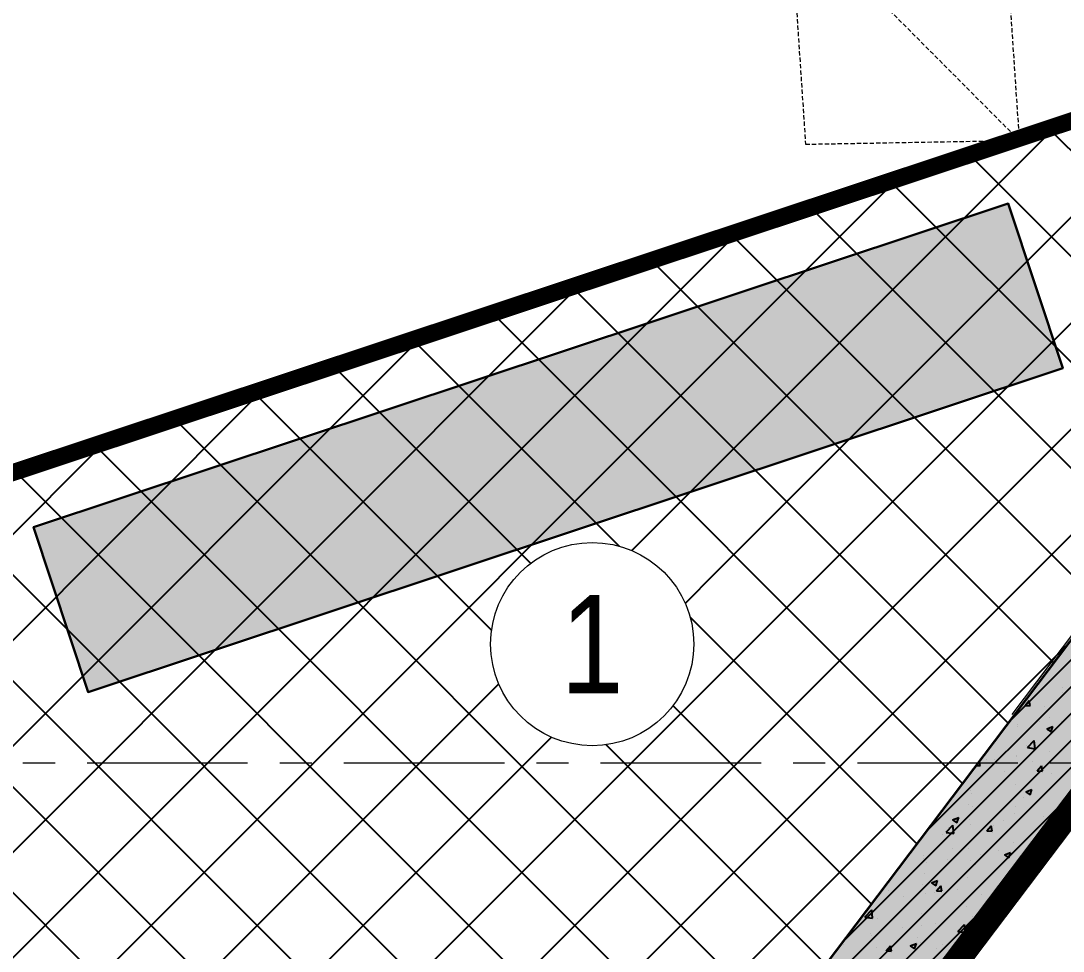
# Model space of a CAD drawing. Header units: millimetres. Extents: x -346728 to 1320345, y -537202 to -385966.
# Drawn here: x 346317 to 358496, y -418867 to -407998 of the extents above; entities that cross this region are included whole.
import ezdxf
from ezdxf.enums import TextEntityAlignment as Align
from ezdxf.xclip import XClip

# ---------------------------------------------------------------- set-up
doc = ezdxf.new("R2010")
doc.units = ezdxf.units.MM
doc.header["$LTSCALE"] = 100
doc.header["$XCLIPFRAME"] = 2
doc.set_wipeout_variables(frame=1)
for name, pattern in [('DASHED2', [0.375, 0.25, -0.125]), ('HIDDEN', [9.525, 6.35, -3.175]), ('NETNHA500', [0.75, 0.5, -0.25]), ('X1326_GLB$0$CENTER', [2, 1.25, -0.25, 0.25, -0.25])]:
    doc.linetypes.add(name, pattern=pattern)
for name, color, linetype, lineweight in [('0 T KY HIEU', 7, 'Continuous', 9), ('0 T TEXT', 7, 'Continuous', 13), ('L.DUONG', 234, 'Continuous', 15), ('X1326_GLB$0$A-tim', 8, 'X1326_GLB$0$CENTER', 9)]:
    doc.layers.add(name, color=color, linetype=linetype, lineweight=lineweight)
for name, color, linetype in [('BO TRI DIEN CHIEU SANG', 8, 'Continuous'), ('DM', 8, 'Continuous'), ('hach', 253, 'Continuous'), ('NHA', 3, 'NETNHA500'), ('W2', 4, 'Continuous'), ('XR_1326_csPL$0$hach', 253, 'Continuous'), ('XR_1326_csPL$0$W2', 4, 'Continuous')]:
    doc.layers.add(name, color=color, linetype=linetype)
doc.styles.add('VNI-HELSE-CONDENSE', font='VHELVCN.TTF')
doc.linetypes.add('FENCELINE2', pattern='A,0.25,-0.1,[132,ltypeshp.shx,S=0.1,R=0,X=-0.1,Y=0],-0.1,1', length=1.45)

# ---------------------------------------------------------------- blocks, each defined once
blk = doc.blocks.new('LVL-KHUNGTEN')
blk.add_lwpolyline([(61072.9, 41092.8), (119123.5, 41092.8), (119123.5, 61.9), (61072.9, 61.9)], close=True)
blk = doc.blocks.new('mb duong hh')
at = {"layer": '0 T TEXT', "color": 8, "linetype": 'DASHED2', "ltscale": 300}
blk.add_lwpolyline([(75940, 34596), (80501, 41668), (80491, 88861), (75484, 93868), (-20031, 93860), (-33610, 75885), (-26182, 55955), (-6300, 2612), (0, 0)], close=True, dxfattribs=at)
at = {"layer": 'NHA', "color": 252, "lineweight": 9}
for p, q in [((-24647, 97316), (-24464, 94583)), ((-27144, 97272), (-26961, 94539)), ((-27144, 97272), (-24464, 94583)), ((-26961, 94539), (-24464, 94583))]:
    blk.add_line(p, q, dxfattribs=at)
blk = doc.blocks.new('T STT')
at = {"color": 7, "linetype": 'Continuous'}
blk.add_wipeout([(376643.7, 277984.1), (376755.9, 277976.2), (376878.7, 277948.8), (377024.5, 277887.7), (377155.7, 277798.8), (377265.6, 277687.4), (377334.3, 277588), (377397.7, 277451.4), (377432.6, 277317.1), (377443.7, 277184.1), (377432.5, 277050.8), (377404, 276935.1), (377364.8, 276837.6), (377294.2, 276718.4), (377202.6, 276611.8), (377121.8, 276542.7), (377010.9, 276473.4), (376887.8, 276422.3), (376741.1, 276390.1), (376643.7, 276384.1), (376531.6, 276392), (376392.4, 276424.6), (376244.6, 276490.8), (376127.4, 276573.1), (376049.1, 276649), (375987, 276727.3), (375927.4, 276827.9), (375875.7, 276960.2), (375852.6, 277065.4), (375843.7, 277184.1), (375850, 277284.4), (375876.6, 277411.2), (375908.4, 277499.2), (375963.6, 277605.5), (376039.8, 277708.9), (376130.3, 277797.7), (376215.5, 277859.9), (376312.8, 277912.5), (376425.6, 277953.8), (376556.9, 277979.4)], dxfattribs=at)
at = {"layer": '0 T KY HIEU', "color": 7}
blk.add_circle((376643.7, 277184.1), 800, dxfattribs=at)
at = {"layer": '0 T TEXT', "color": 7, "style": 'VNI-HELSE-CONDENSE'}
blk.add_attdef('0', text='', height=750, dxfattribs=at).set_placement((376643.7, 277184.1), align=Align.MIDDLE_CENTER)
blk = doc.blocks.new('MB HANG RAO TAM')
h = blk.add_hatch()
h.set_pattern_fill('ANSI37', color=8, scale=7000, style=0)
h.set_pattern_definition([(45, (527887.4, 631399.9), (-618.7184, 618.7184), []), (135, (527887.4, 631399.9), (-618.7184, -618.7184), [])])
h.paths.add_polyline_path([(89794, 74797), (94796, 69797), (94804, 22611), (90246, 15544), (52523, -1634), (34324, -9922), (14325, -19029), (8025, -16417), (-19267, 56832), (-5688, 74797), (41806, 74797), (65797, 74797)], flags=16)
h.paths.add_polyline_path([(-17293, 40146), (-15160, 40938), (-12777, 34516), (-15127, 33730), (-10493, 20001), (4784, -19373), (12548, -21453), (91490, 14752), (95488, 20874), (95620, 46027), (95770, 74597), (91825, 78101), (52350, 76926), (14008, 75822), (-9259, 75871), (-23844, 71027), (-24251, 60760)])
at = {"layer": '0 T KY HIEU'}
h = blk.add_hatch(color=256, dxfattribs=at)
h.set_gradient(color1=(255, 255, 255), color2=(242, 103, 34), tint=1, name='SPHERICAL')
h.paths.add_polyline_path([(-9628, 72893), (-21016, 69110), (-21655, 71035), (-10267, 74818)])
at = {"color": 7, "elevation": 7850}
blk.add_lwpolyline([(-9628, 72893), (-21016, 69110), (-21655, 71035), (-10267, 74818)], close=True, dxfattribs=at)
at = {"layer": 'BO TRI DIEN CHIEU SANG', "color": 7, "elevation": 7850}
blk.add_lwpolyline([(-21016, 69110), (-9628, 72893), (-10267, 74818), (-21655, 71035)], close=True, dxfattribs=at)
at = {"layer": 'L.DUONG', "color": 94, "linetype": 'FENCELINE2', "ltscale": 25, "const_width": 200, "elevation": 7850}
blk.add_lwpolyline([(-15198, 33706), (-12777, 34516), (-15160, 40938), (-17346, 40127), (-24251, 60760), (-23844, 71027), (-9259, 75871), (5427, 75795), (5898, 75797)], dxfattribs=at)
ref = blk.add_blockref('T STT', (-573906, -341553, 1), dxfattribs=dict(xscale=1.483571909629973, yscale=1.483571909629973, zscale=1.483571909629973))
ref.add_attrib('0', '1', dxfattribs={"layer": '0 T TEXT', "color": 7, "height": 1150, "style": 'VNI-HELSE-CONDENSE'}).set_placement((-15128, 69669, 1), align=Align.MIDDLE_CENTER)
at = {"layer": 'XR_1326_csPL$0$W2', "color": 7, "ltscale": 0.5, "elevation": 0}
blk.add_lwpolyline([(8025, -16417), (14325, -19029), (90246, 15544), (94804, 22611), (94796, 69797), (89794, 74797), (-5688, 74797), (-19267, 56832)], close=True, dxfattribs=at)

msp = doc.modelspace()

# ---------------------------------------------------------------- hatches: boundary and pattern name
at = {"layer": 'hach'}
h = msp.add_hatch(dxfattribs=at)
h.set_pattern_fill('ANSI31', color=256, scale=70)
h.set_pattern_definition([(45, (342151.22, -508591.22), (-157.15448, 157.15448), [])])
h.paths.add_polyline_path([(362433.4, -410142.2), (348853.9, -428107.5), (376146.7, -501359), (382446.8, -503970.9), (458369.1, -469396.6), (462927.9, -462329.4), (462919.8, -415142.7), (457917.8, -410142.2)])
h.paths.add_polyline_path([(363030.6, -411342.2), (350208.3, -428305.7), (377088.8, -500450.6), (382424.3, -502662.6), (457551.5, -468450.4), (461727.8, -461976.1), (461719.7, -415639.4), (457420.9, -411342.2)], flags=16)
h = msp.add_hatch(dxfattribs=at)
h.set_pattern_fill('AR-CONC', color=256, scale=4)
h.set_pattern_definition([(50, (342151.2, -508591.2), (728.7387, -63.7563), [76.2, -838.2]), (355, (342151.2, -508591.2), (-140.9737, 764.2274), [60.96, -670.5623]), (100.45144, (342211.95, -508596.54), (587.765, 700.471), [64.76, -712.361]), (46.1842, (342151.2, -508388), (1084.316, -168.1693), [114.3, -1257.3]), (96.63556, (342241.6, -508402), (949.6165, 989.7045), [97.14, -1068.5424]), (351.18415, (342151.2, -508388), (949.6165, 989.7045), [91.44, -1005.839]), (21, (342252.8, -508438.8), (606.4576, -409.0608), [76.2, -838.2]), (326, (342252.8, -508438.8), (247.208, 736.752), [60.96, -670.56]), (71.45144, (342303.36, -508472.9), (853.6657, 327.691), [64.76, -712.3598]), (37.5, (342151.22, -508591.22), (12.3544, 338.22016), [0, -662.432, 0, -680.72, 0, -673.1]), (7.5, (342151.22, -508591.22), (267.27865, 400.7223), [0, -388.112, 0, -647.192, 0, -256.54]), (327.5, (341924.65, -508591.22), (542.3624, -22.91498), [0, -254, 0, -792.48, 0, -1051.56]), (317.5, (341823.05, -508591.2), (592.5167, 101.706), [0, -330.2, 0, -526.288, 0, -746.76])])
h.paths.add_polyline_path([(362433.4, -410142.2), (348853.9, -428107.5), (376146.7, -501359), (382446.8, -503970.9), (458369.1, -469396.6), (462927.9, -462329.4), (462919.8, -415142.7), (457917.8, -410142.2)])
h.paths.add_polyline_path([(363030.6, -411342.2), (350208.3, -428305.7), (377088.8, -500450.6), (382424.3, -502662.6), (457551.5, -468450.4), (461727.8, -461976.1), (461719.7, -415639.4), (457420.9, -411342.2)], flags=16)

# ---------------------------------------------------------------- linework, layer by layer
at = {"layer": 'W2', "ltscale": 0.5, "elevation": -1404.9}
for points in [[(362433.4, -410142.2), (348853.9, -428107.5), (376146.7, -501359), (382446.8, -503970.9), (458369.1, -469396.6), (462927.9, -462329.4), (462919.6, -415142.1), (457917.8, -410142.2)], [(363030.6, -411342.2), (350208.3, -428305.7), (377088.8, -500450.6), (382424.3, -502662.6), (457551.5, -468450.4), (461727.8, -461976.1), (461719.7, -415639.4), (457420.9, -411342.2)]]:
    msp.add_lwpolyline(points, close=True, dxfattribs=at)
at = {"layer": 'X1326_GLB$0$A-tim', "ltscale": 15}
msp.add_line((341092.1, -416666.6, -1404.9), (475778.7, -416666.6, -1404.9), dxfattribs=at)
at = {"layer": 'XR_1326_csPL$0$hach', "color": 250}
for p, q in [((356891.7, -417473.6, -1404.9), (364223.2, -410142.2, -1404.9)), ((357864.9, -416186.2, -1404.9), (363908.9, -410142.2, -1404.9)), ((355918.6, -418761.1, -1404.9), (362080.2, -412599.5, -1404.9)), ((354945.4, -420048.6, -1404.9), (361107.1, -413886.9, -1404.9)), ((353972.2, -421336, -1404.9), (360133.9, -415174.4, -1404.9)), ((358212.1, -415732.9, -1404.9), (358212.1, -415732.9, -1404.9)), ((358231.1, -415821.7, -1404.9), (358231.1, -415821.7, -1404.9)), ((358485.4, -415788.3, -1404.9), (358485.4, -415788.3, -1404.9)), ((358488, -415842.9, -1404.9), (358488, -415842.9, -1404.9)), ((358051.5, -415995.6, -1404.9), (358100.5, -415937.2, -1404.9)), ((358051.5, -415995.6, -1404.9), (358112.2, -416000.9, -1404.9)), ((358112.4, -416000.9, -1404.9), (358100.6, -415937.2, -1404.9)), ((358274.1, -416009.7, -1404.9), (358274.1, -416009.7, -1404.9)), ((358338.1, -416135.8, -1404.9), (358338.1, -416135.8, -1404.9)), ((357962.5, -416246.2, -1404.9), (357962.5, -416246.2, -1404.9)), ((357963.8, -416222.5, -1404.9), (357963.8, -416222.5, -1404.9)), ((358218.2, -416189, -1404.9), (358218.2, -416189, -1404.9)), ((358305.4, -416267.8, -1404.9), (358376.6, -416240.5, -1404.9)), ((358355.9, -416302, -1404.9), (358376.5, -416240.6, -1404.9)), ((358475.7, -416181.1, -1404.9), (358475.7, -416181.1, -1404.9)), ((358305.4, -416267.9, -1404.9), (358355.9, -416302, -1404.9)), ((352999.1, -422623.5, -1404.9), (359160.7, -416461.9, -1404.9)), ((358069.6, -416467, -1404.9), (358069.6, -416467, -1404.9)), ((358079.1, -416488.7, -1404.9), (358158.2, -416406.3, -1404.9)), ((358079.1, -416488.8, -1404.9), (358169.5, -416502.8, -1404.9)), ((358169.5, -416502.7, -1404.9), (358158.2, -416406.2, -1404.9)), ((357696.5, -416623.2, -1404.9), (357696.5, -416623.2, -1404.9)), ((357950.1, -416584.4, -1404.9), (357950.1, -416584.4, -1404.9)), ((357950.9, -416589.7, -1404.9), (357950.9, -416589.7, -1404.9)), ((358335.7, -416539, -1404.9), (358335.7, -416539, -1404.9)), ((358463.3, -416519.4, -1404.9), (358463.3, -416519.4, -1404.9)), ((357478.5, -416697.4, -1404.9), (357524.5, -416701.4, -1404.9)), ((357524.6, -416701.3, -1404.9), (357515, -416649.1, -1404.9)), ((357597.9, -416632.1, -1404.9), (357597.9, -416632.1, -1404.9)), ((358140.3, -416655, -1404.9), (358140.3, -416655, -1404.9)), ((358192.5, -416759.8, -1404.9), (358241.4, -416701.4, -1404.9)), ((358253.4, -416765.1, -1404.9), (358241.6, -416701.4, -1404.9)), ((357812.1, -416768.5, -1404.9), (357812.1, -416768.5, -1404.9)), ((358192.5, -416759.8, -1404.9), (358253.2, -416765.1, -1404.9)), ((358354.5, -416791.5, -1404.9), (358354.5, -416791.5, -1404.9)), ((358451, -416857.6, -1404.9), (358451, -416857.6, -1404.9)), ((357416.1, -416994.2, -1404.9), (357416.1, -416994.2, -1404.9)), ((357683.6, -416990.4, -1404.9), (357683.6, -416990.4, -1404.9)), ((357937.8, -416922.6, -1404.9), (357937.8, -416922.6, -1404.9)), ((358058.2, -417004.6, -1404.9), (358129.4, -416977.3, -1404.9)), ((358068.4, -416939.8, -1404.9), (358068.4, -416939.8, -1404.9)), ((358108.7, -417038.7, -1404.9), (358129.3, -416977.3, -1404.9)), ((357429.3, -417023.9, -1404.9), (357429.3, -417023.9, -1404.9)), ((358027.7, -417073.2, -1404.9), (358027.7, -417073.2, -1404.9)), ((358058.2, -417004.6, -1404.9), (358108.7, -417038.7, -1404.9)), ((357395.8, -417148.5, -1404.9), (357395.8, -417148.5, -1404.9)), ((357435.1, -417174.9, -1404.9), (357435.1, -417174.9, -1404.9)), ((357938.1, -417171.4, -1404.9), (357938.1, -417171.4, -1404.9)), ((358438.6, -417195.8, -1404.9), (358438.6, -417195.8, -1404.9)), ((358480.5, -417194.3, -1404.9), (358480.5, -417194.3, -1404.9)), ((357204.5, -417332.3, -1404.9), (357255.1, -417366.4, -1404.9)), ((357204.6, -417332.3, -1404.9), (357275.7, -417305, -1404.9)), ((357255.1, -417366.4, -1404.9), (357275.7, -417305, -1404.9)), ((357403.8, -417332.4, -1404.9), (357403.8, -417332.4, -1404.9)), ((357801.1, -417340.5, -1404.9), (357801.1, -417340.5, -1404.9)), ((357925.4, -417260.8, -1404.9), (357925.4, -417260.8, -1404.9)), ((358271.1, -417296.3, -1404.9), (358271.1, -417296.3, -1404.9)), ((358442.8, -417256, -1404.9), (358442.8, -417256, -1404.9)), ((357129.4, -417478.4, -1404.9), (357208.6, -417396, -1404.9)), ((357129.5, -417478.5, -1404.9), (357219.8, -417492.5, -1404.9)), ((357162, -417424.6, -1404.9), (357162, -417424.6, -1404.9)), ((357219.8, -417492.4, -1404.9), (357208.6, -417396, -1404.9)), ((357416.3, -417391.1, -1404.9), (357416.3, -417391.1, -1404.9)), ((357604.7, -417460.3, -1404.9), (357653.7, -417401.9, -1404.9)), ((357604.7, -417460.3, -1404.9), (357665.4, -417465.6, -1404.9)), ((357665.6, -417465.6, -1404.9), (357653.9, -417401.9, -1404.9)), ((357678.6, -417398, -1404.9), (357678.6, -417398, -1404.9)), ((358333.4, -417524, -1404.9), (358382.4, -417465.7, -1404.9)), ((358386.4, -417486.3, -1404.9), (358382.6, -417465.6, -1404.9)), ((357086.1, -417499.7, -1404.9), (357086.1, -417499.7, -1404.9)), ((357913.1, -417599.1, -1404.9), (357913.1, -417599.1, -1404.9)), ((358213.8, -417646.6, -1404.9), (358292.9, -417564.1, -1404.9)), ((358297.6, -417603.8, -1404.9), (358292.9, -417564.1, -1404.9)), ((358333.4, -417524, -1404.9), (358356.3, -417526.1, -1404.9)), ((357197.9, -417667.7, -1404.9), (357197.9, -417667.7, -1404.9)), ((357391.4, -417670.6, -1404.9), (357391.4, -417670.6, -1404.9)), ((357740.3, -417690.6, -1404.9), (357740.3, -417690.6, -1404.9)), ((357811, -417741.3, -1404.9), (357882.1, -417714, -1404.9)), ((357861.5, -417775.5, -1404.9), (357882.1, -417714.1, -1404.9)), ((358175.5, -417656.7, -1404.9), (358175.5, -417656.7, -1404.9)), ((358213.8, -417646.7, -1404.9), (358259.8, -417653.8, -1404.9)), ((352025.9, -423911, -1404.9), (358187.6, -417749.3, -1404.9)), ((356863.7, -417746.8, -1404.9), (356863.7, -417746.8, -1404.9)), ((356869.8, -417781.2, -1404.9), (356869.8, -417781.2, -1404.9)), ((356894.7, -417825.3, -1404.9), (356894.7, -417825.3, -1404.9)), ((357149, -417791.9, -1404.9), (357149, -417791.9, -1404.9)), ((357412.1, -417804.2, -1404.9), (357412.1, -417804.2, -1404.9)), ((357533.8, -417741.2, -1404.9), (357533.8, -417741.2, -1404.9)), ((357811, -417741.4, -1404.9), (357861.5, -417775.5, -1404.9)), ((357954.5, -417827.1, -1404.9), (357954.5, -417827.1, -1404.9)), ((358066.6, -417753.5, -1404.9), (358066.6, -417753.5, -1404.9)), ((356881.6, -417956.9, -1404.9), (356881.6, -417956.9, -1404.9)), ((357474.1, -417855.2, -1404.9), (357474.1, -417855.2, -1404.9)), ((357900.7, -417937.3, -1404.9), (357900.7, -417937.3, -1404.9)), ((356851.4, -418085, -1404.9), (356851.4, -418085, -1404.9)), ((356957.3, -418069, -1404.9), (357028.5, -418041.7, -1404.9)), ((356957.3, -418069.1, -1404.9), (357007.9, -418103.2, -1404.9)), ((357007.9, -418103.2, -1404.9), (357028.5, -418041.8, -1404.9)), ((357379.1, -418008.8, -1404.9), (357379.1, -418008.8, -1404.9)), ((357908.2, -418057.5, -1404.9), (357908.2, -418057.5, -1404.9)), ((356453.4, -418161.2, -1404.9), (356453.4, -418161.2, -1404.9)), ((356881.8, -418192.6, -1404.9), (356881.8, -418192.6, -1404.9)), ((356995.8, -418184.1, -1404.9), (356995.8, -418184.1, -1404.9)), ((357016.9, -418160.8, -1404.9), (357065.9, -418102.4, -1404.9)), ((357016.9, -418160.8, -1404.9), (357077.7, -418166.1, -1404.9)), ((357077.8, -418166, -1404.9), (357066.1, -418102.4, -1404.9)), ((357266.6, -418141.9, -1404.9), (357266.6, -418141.9, -1404.9)), ((357538.1, -418207, -1404.9), (357538.1, -418207, -1404.9)), ((357745.7, -418224.5, -1404.9), (357794.7, -418166.1, -1404.9)), ((357806.6, -418229.8, -1404.9), (357794.8, -418166.1, -1404.9)), ((356627.4, -418226.1, -1404.9), (356627.4, -418226.1, -1404.9)), ((357745.7, -418224.5, -1404.9), (357806.4, -418229.8, -1404.9)), ((356179.8, -418468.1, -1404.9), (356259, -418385.7, -1404.9)), ((356270.2, -418482.1, -1404.9), (356259, -418385.7, -1404.9)), ((356839, -418423.2, -1404.9), (356839, -418423.2, -1404.9)), ((357366.7, -418347, -1404.9), (357366.7, -418347, -1404.9)), ((357563.8, -418478.1, -1404.9), (357634.9, -418450.8, -1404.9)), ((357617, -418504.2, -1404.9), (357634.9, -418450.8, -1404.9)), ((357640.9, -418458.2, -1404.9), (357640.9, -418458.2, -1404.9)), ((356179.9, -418468.2, -1404.9), (356270.2, -418482.2, -1404.9)), ((356325.8, -418488.3, -1404.9), (356325.8, -418488.3, -1404.9)), ((356839.6, -418563.1, -1404.9), (356839.6, -418563.1, -1404.9)), ((356999.3, -418542.6, -1404.9), (356999.3, -418542.6, -1404.9)), ((357264.1, -418636.3, -1404.9), (357343.3, -418553.8, -1404.9)), ((357354.5, -418650.3, -1404.9), (357343.3, -418553.8, -1404.9)), ((357432.2, -418461.4, -1404.9), (357432.2, -418461.4, -1404.9)), ((357563.8, -418478.1, -1404.9), (357612.1, -418510.7, -1404.9)), ((356247.1, -418664.8, -1404.9), (356247.1, -418664.8, -1404.9)), ((356255.6, -418680.4, -1404.9), (356255.6, -418680.4, -1404.9)), ((356360.1, -418626.8, -1404.9), (356360.1, -418626.8, -1404.9)), ((356614.5, -418593.3, -1404.9), (356614.5, -418593.3, -1404.9)), ((357264.2, -418636.4, -1404.9), (357354.5, -418650.4, -1404.9)), ((357354.4, -418685.3, -1404.9), (357354.4, -418685.3, -1404.9)), ((355927.4, -418793.9, -1404.9), (355927.4, -418793.9, -1404.9)), ((356429.2, -418861.2, -1404.9), (356478.1, -418802.9, -1404.9)), ((356469.8, -418816.9, -1404.9), (356469.8, -418816.9, -1404.9)), ((356490.1, -418866.5, -1404.9), (356478.3, -418802.8, -1404.9)), ((356710.1, -418805.8, -1404.9), (356781.3, -418778.5, -1404.9)), ((356710.1, -418805.8, -1404.9), (356760.6, -418839.9, -1404.9)), ((356760.7, -418839.9, -1404.9), (356781.3, -418778.5, -1404.9)), ((356797.9, -418703.3, -1404.9), (356797.9, -418703.3, -1404.9)), ((356826.7, -418761.4, -1404.9), (356826.7, -418761.4, -1404.9)), ((357083.1, -418786.2, -1404.9), (357083.1, -418786.2, -1404.9)), ((357340.3, -418726.2, -1404.9), (357340.3, -418726.2, -1404.9)), ((356313.5, -418826.5, -1404.9), (356313.5, -418826.5, -1404.9)), ((356429.2, -418861.2, -1404.9), (356489.9, -418866.5, -1404.9)), ((357012.2, -418839.8, -1404.9), (357012.2, -418839.8, -1404.9))]:
    msp.add_line(p, q, dxfattribs=at)
at = {"layer": 'XR_1326_csPL$0$W2', "color": 7, "ltscale": 0.5}
for p, q in [((362433.4, -410142.2, -1404.9), (348853.9, -428107.5, -1404.9)), ((363030.6, -411342.2, -1404.9), (350208.3, -428305.7, -1404.9))]:
    msp.add_line(p, q, dxfattribs=at)

# ---------------------------------------------------------------- block references
at = {"extrusion": (0.00597, -2.28885e-18, 0.999982), "xscale": 3.385207865094198, "yscale": 3.385207865094198, "zscale": 3.385207865094198}
msp.add_blockref('LVL-KHUNGTEN', (112985.2, -525073.6, 1027.7), dxfattribs=at)
ref = msp.add_blockref('mb duong hh', (382446.7, -503978, 0))
XClip(ref).set_block_clipping_path([(-58962.6888090824, -15358.4345334051), (108047.3313388755, 114603.0144500207)])

# ---------------------------------------------------------------- next in the draw order: block references
msp.add_blockref('MB HANG RAO TAM', (368121.2, -484948.9, 0))

# ---------------------------------------------------------------- next in the draw order: linework, layer by layer
at = {"layer": 'DM', "color": 7, "linetype": 'HIDDEN', "const_width": 300, "elevation": -1404.9}
msp.add_lwpolyline([(402699.2, -411339.8), (363030.2, -411339.8), (350208, -428303.3), (357811, -448709.2), (402699.2, -448789.1)], close=True, dxfattribs=at)

doc.saveas('drawing.dxf')
